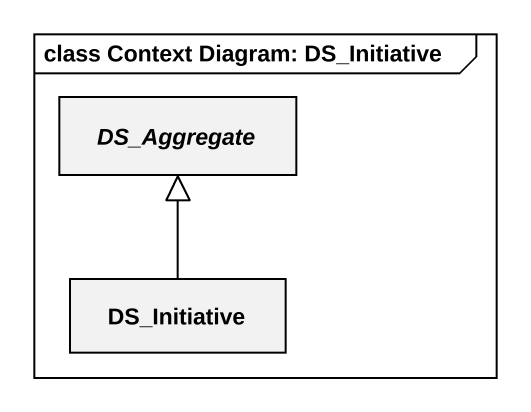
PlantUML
@startuml
mainframe class Context Diagram: DS_Initiative
hide circle
hide empty members
abstract class DS_Aggregate
class DS_Initiative
DS_Initiative -up-|> DS_Aggregate
@enduml
